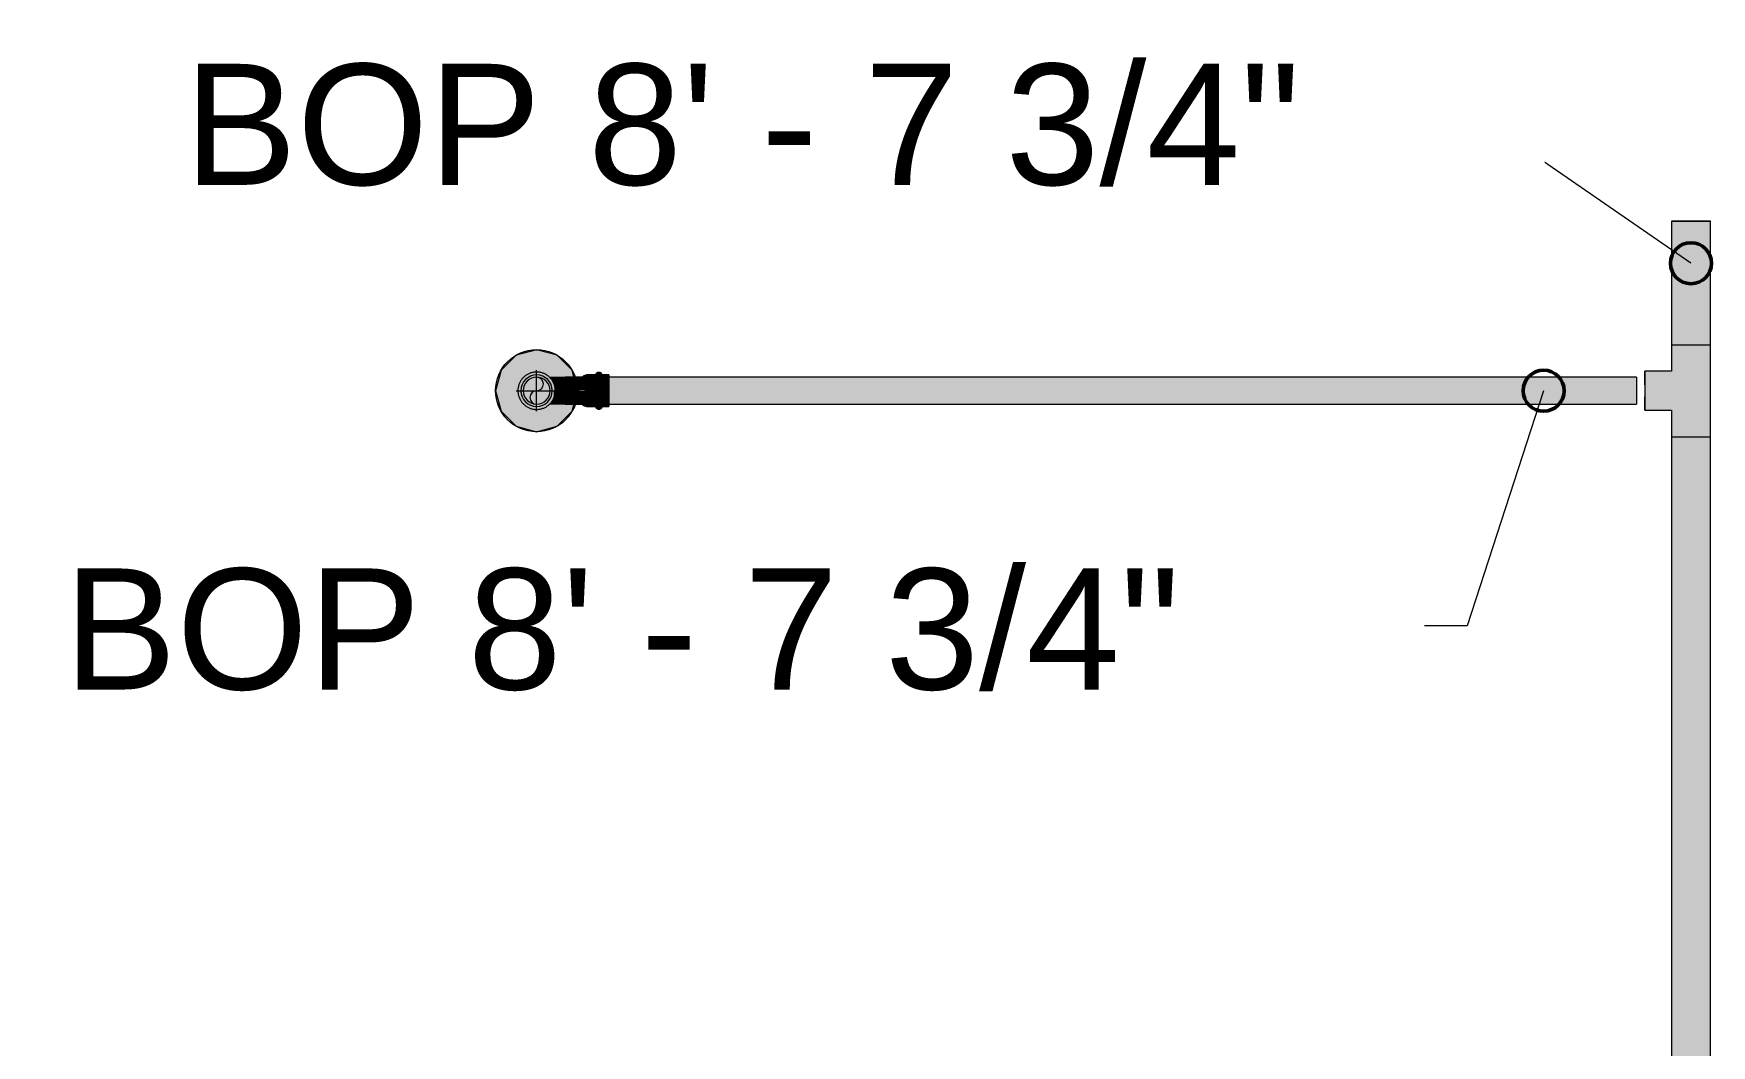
# Model space of a CAD drawing. Header units: inches. Extents: x -3385 to 41, y 7 to 1342.
# Drawn here: x -3045.7 to -2963.9, y 1290.8 to 1340.2 of the extents above; entities that cross this region are included whole.
import ezdxf

# ---------------------------------------------------------------- set-up
doc = ezdxf.new("R2010")
doc.units = ezdxf.units.IN
doc.header["$MEASUREMENT"] = 0
for name, color, linetype, lineweight in [('A-ANNO-NOTE', 131, 'Continuous', 9), ('G-ANNO-DIMS', 111, 'Continuous', 9), ('P-PIPE', 3, 'Continuous', 9), ('P-PIPE-CNTR', 3, 'Continuous', 9)]:
    doc.layers.add(name, color=color, linetype=linetype, lineweight=lineweight)
doc.styles.add('Arial', font='arial.ttf', dxfattribs={"height": 5.901198})

# ---------------------------------------------------------------- blocks, each defined once
blk = doc.blocks.new('Victaulic-VicPress316-Elbow 90-45deg Style P568_P571 - Standard-1233276-LOWER PARKING')
at = {"layer": 'P-PIPE'}
for points in [[(-3022.069, 1322.743), (-3021.923, 1322.743), (-3021.699, 1323.285), (-3021.157, 1323.509), (-3020.615, 1323.285), (-3020.39, 1322.743), (-3020.39, 1322.743), (-3020.245, 1322.743), (-3020.26, 1322.91), (-3020.318, 1323.091), (-3020.487, 1323.361), (-3020.692, 1323.522), (-3020.824, 1323.592), (-3020.998, 1323.637), (-3021.179, 1323.654), (-3021.336, 1323.602), (-3021.49, 1323.592), (-3021.699, 1323.472), (-3021.827, 1323.361), (-3022.008, 1323.071), (-3022.053, 1322.91)], [(-3021.923, 1322.743), (-3021.814, 1322.743), (-3021.814, 1322.743), (-3021.792, 1322.913), (-3021.751, 1323.039), (-3021.622, 1323.208), (-3021.486, 1323.312), (-3021.327, 1323.378), (-3021.157, 1323.4), (-3020.987, 1323.378), (-3020.828, 1323.312), (-3020.692, 1323.208), (-3020.587, 1323.071), (-3020.522, 1322.913), (-3020.499, 1322.743), (-3020.39, 1322.743), (-3020.615, 1323.285), (-3021.157, 1323.509), (-3021.699, 1323.285), (-3021.881, 1322.844)], [(-3019.773, 1322.743), (-3019.764, 1322.743), (-3019.764, 1323.4), (-3020.521, 1323.391), (-3020.458, 1323.319), (-3020.306, 1323.071), (-3020.258, 1322.888), (-3020.245, 1322.743), (-3019.776, 1322.743)], [(-3019.579, 1322.743), (-3018.933, 1322.756), (-3018.907, 1322.918), (-3018.917, 1323.098), (-3018.912, 1323.173), (-3018.934, 1323.212), (-3018.903, 1323.316), (-3018.918, 1323.388), (-3018.937, 1323.4), (-3019.764, 1323.388), (-3019.764, 1322.743), (-3019.62, 1322.743)], [(-3018.936, 1322.743), (-3018.718, 1322.743), (-3018.718, 1323.509), (-3018.797, 1323.496), (-3018.933, 1323.399), (-3018.904, 1323.36), (-3018.916, 1323.266), (-3018.931, 1323.203), (-3018.913, 1323.165), (-3018.912, 1322.968), (-3018.915, 1322.857), (-3018.935, 1322.745)], [(-3018.718, 1322.743), (-3018.266, 1322.743), (-3018.266, 1323.509), (-3018.718, 1323.496), (-3018.718, 1322.865)], [(-3017.975, 1322.743), (-3017.975, 1323.509), (-3018.029, 1323.607), (-3018.121, 1323.654), (-3018.22, 1323.592), (-3018.266, 1323.509), (-3018.266, 1322.743), (-3017.977, 1322.743)], [(-3017.637, 1322.743), (-3017.637, 1323.509), (-3017.975, 1323.496), (-3017.975, 1322.743)], [(-3021.135, 1321.831), (-3020.978, 1321.883), (-3020.824, 1321.894), (-3020.615, 1322.013), (-3020.487, 1322.124), (-3020.306, 1322.414), (-3020.318, 1322.743), (-3020.39, 1322.743), (-3020.615, 1322.201), (-3021.157, 1321.976), (-3021.157, 1321.976), (-3021.699, 1322.201), (-3021.923, 1322.743), (-3021.996, 1322.743), (-3022.008, 1322.414), (-3021.827, 1322.124), (-3021.622, 1321.963), (-3021.49, 1321.894), (-3021.315, 1321.849)], [(-3019.779, 1322.085), (-3019.764, 1322.095), (-3019.776, 1322.743), (-3020.318, 1322.743), (-3020.319, 1322.391), (-3020.488, 1322.123), (-3020.532, 1322.085), (-3020.044, 1322.085)], [(-3018.937, 1322.085), (-3018.917, 1322.097), (-3018.901, 1322.109), (-3018.919, 1322.23), (-3018.931, 1322.282), (-3018.912, 1322.313), (-3018.913, 1322.509), (-3018.908, 1322.584), (-3018.936, 1322.743), (-3019.764, 1322.743), (-3019.764, 1322.085), (-3018.937, 1322.085)], [(-3018.718, 1321.976), (-3018.718, 1322.743), (-3018.933, 1322.73), (-3018.907, 1322.568), (-3018.917, 1322.387), (-3018.912, 1322.313), (-3018.934, 1322.273), (-3018.904, 1322.15), (-3018.912, 1322.1), (-3018.935, 1322.085), (-3018.857, 1322.024), (-3018.779, 1321.988)], [(-3018.718, 1321.976), (-3018.266, 1321.99), (-3018.266, 1322.743), (-3018.718, 1322.743), (-3018.718, 1321.988)], [(-3018.121, 1321.831), (-3018.02, 1321.894), (-3017.975, 1321.976), (-3017.977, 1322.743), (-3018.266, 1322.743), (-3018.266, 1321.976), (-3018.214, 1321.883), (-3018.155, 1321.849)], [(-3017.975, 1321.976), (-3017.637, 1321.976), (-3017.637, 1322.743), (-3017.975, 1322.743), (-3017.975, 1322.016)]]:
    blk.add_hatch(color=256, dxfattribs=at).paths.add_polyline_path(points, flags=0)
h = blk.add_hatch(color=256, dxfattribs=at)
h.paths.add_polyline_path([(-3021.157, 1321.976), (-3020.615, 1322.201), (-3020.499, 1322.479), (-3020.499, 1322.742), (-3020.522, 1322.573), (-3020.587, 1322.414), (-3020.692, 1322.277), (-3020.828, 1322.173), (-3020.987, 1322.108), (-3021.157, 1322.085), (-3021.327, 1322.108), (-3021.486, 1322.173), (-3021.622, 1322.278), (-3021.726, 1322.414), (-3021.792, 1322.573), (-3021.814, 1322.743), (-3021.923, 1322.743), (-3021.699, 1322.201), (-3021.317, 1322.042)], flags=0)
h.paths.add_polyline_path([(-3020.499, 1322.479), (-3020.39, 1322.743), (-3020.499, 1322.743)], flags=0)
for p, q in [((-3018.873, 1323.4), (-3019.764, 1323.4)), ((-3018.266, 1323.509), (-3018.718, 1323.509)), ((-3017.637, 1323.509), (-3017.975, 1323.509)), ((-3021.745, 1322.449), (-3021.745, 1322.449)), ((-3020.569, 1323.037), (-3020.569, 1323.037)), ((-3019.764, 1322.085), (-3018.87, 1322.085)), ((-3018.718, 1321.976), (-3018.266, 1321.976)), ((-3017.975, 1321.976), (-3017.637, 1321.976))]:
    blk.add_line(p, q, dxfattribs=at)
at = {"layer": 'P-PIPE', "flags": 128}
for points in [[(-3020.245, 1322.743), (-3020.246, 1322.779), (-3020.248, 1322.816), (-3020.251, 1322.852), (-3020.256, 1322.888), (-3020.263, 1322.924), (-3020.271, 1322.959), (-3020.28, 1322.995), (-3020.291, 1323.03), (-3020.303, 1323.064), (-3020.317, 1323.098), (-3020.332, 1323.131), (-3020.348, 1323.164), (-3020.365, 1323.196), (-3020.384, 1323.227), (-3020.404, 1323.258), (-3020.425, 1323.287), (-3020.448, 1323.316), (-3020.471, 1323.344), (-3020.496, 1323.371), (-3020.521, 1323.397), (-3020.548, 1323.422), (-3020.576, 1323.446), (-3020.604, 1323.468), (-3020.634, 1323.49), (-3020.664, 1323.51), (-3020.695, 1323.529), (-3020.727, 1323.547), (-3020.759, 1323.564), (-3020.793, 1323.579), (-3020.826, 1323.593), (-3020.861, 1323.605), (-3020.895, 1323.616), (-3020.93, 1323.626), (-3020.966, 1323.634), (-3021.002, 1323.641), (-3021.038, 1323.647), (-3021.074, 1323.651), (-3021.11, 1323.654), (-3021.147, 1323.655), (-3021.183, 1323.654), (-3021.22, 1323.652), (-3021.256, 1323.649), (-3021.292, 1323.645), (-3021.328, 1323.638), (-3021.364, 1323.631), (-3021.399, 1323.622), (-3021.434, 1323.611), (-3021.469, 1323.6), (-3021.503, 1323.586), (-3021.536, 1323.572), (-3021.569, 1323.556), (-3021.601, 1323.539), (-3021.633, 1323.521), (-3021.664, 1323.501), (-3021.694, 1323.48), (-3021.723, 1323.458), (-3021.751, 1323.435), (-3021.778, 1323.41), (-3021.804, 1323.385), (-3021.829, 1323.359), (-3021.853, 1323.331), (-3021.876, 1323.303), (-3021.898, 1323.274), (-3021.919, 1323.244), (-3021.938, 1323.213), (-3021.956, 1323.181), (-3021.973, 1323.149), (-3021.989, 1323.116), (-3022.003, 1323.082), (-3022.016, 1323.048), (-3022.028, 1323.014), (-3022.038, 1322.979), (-3022.046, 1322.943), (-3022.054, 1322.907), (-3022.06, 1322.871), (-3022.064, 1322.835), (-3022.067, 1322.799), (-3022.069, 1322.762), (-3022.069, 1322.743)], [(-3020.532, 1323.4), (-3020.516, 1323.4), (-3020.469, 1323.4), (-3020.42, 1323.4), (-3020.371, 1323.4), (-3020.32, 1323.4), (-3020.269, 1323.4), (-3020.216, 1323.4), (-3020.163, 1323.4), (-3020.109, 1323.4), (-3020.055, 1323.4), (-3020.001, 1323.4), (-3019.945, 1323.4), (-3019.89, 1323.4), (-3019.835, 1323.4), (-3019.779, 1323.4), (-3019.764, 1323.4)], [(-3018.936, 1323.4), (-3018.929, 1323.409), (-3018.922, 1323.417), (-3018.915, 1323.425), (-3018.907, 1323.433), (-3018.899, 1323.44), (-3018.891, 1323.447), (-3018.882, 1323.454), (-3018.873, 1323.46), (-3018.864, 1323.466), (-3018.855, 1323.472), (-3018.845, 1323.477), (-3018.836, 1323.482), (-3018.826, 1323.487), (-3018.816, 1323.491), (-3018.805, 1323.495), (-3018.795, 1323.498), (-3018.784, 1323.501), (-3018.774, 1323.503), (-3018.763, 1323.505), (-3018.752, 1323.507), (-3018.742, 1323.508), (-3018.731, 1323.509), (-3018.72, 1323.509), (-3018.718, 1323.509)], [(-3018.266, 1323.509), (-3018.266, 1323.515), (-3018.266, 1323.521), (-3018.265, 1323.527), (-3018.264, 1323.532), (-3018.263, 1323.538), (-3018.262, 1323.544), (-3018.261, 1323.549), (-3018.259, 1323.555), (-3018.257, 1323.56), (-3018.255, 1323.566), (-3018.252, 1323.571), (-3018.25, 1323.576), (-3018.247, 1323.581), (-3018.244, 1323.586), (-3018.241, 1323.591), (-3018.237, 1323.596), (-3018.234, 1323.601), (-3018.23, 1323.605), (-3018.226, 1323.609), (-3018.222, 1323.614), (-3018.218, 1323.617), (-3018.213, 1323.621), (-3018.209, 1323.625), (-3018.204, 1323.628), (-3018.199, 1323.632), (-3018.194, 1323.635), (-3018.189, 1323.637), (-3018.184, 1323.64), (-3018.179, 1323.643), (-3018.174, 1323.645), (-3018.168, 1323.647), (-3018.162, 1323.649), (-3018.157, 1323.65), (-3018.151, 1323.651), (-3018.146, 1323.653), (-3018.14, 1323.653), (-3018.134, 1323.654), (-3018.128, 1323.654), (-3018.122, 1323.655), (-3018.117, 1323.655), (-3018.111, 1323.654), (-3018.105, 1323.654), (-3018.099, 1323.653), (-3018.093, 1323.652), (-3018.088, 1323.651), (-3018.082, 1323.649), (-3018.077, 1323.648), (-3018.071, 1323.646), (-3018.066, 1323.644), (-3018.06, 1323.641), (-3018.055, 1323.639), (-3018.05, 1323.636), (-3018.045, 1323.633), (-3018.04, 1323.63), (-3018.035, 1323.627), (-3018.031, 1323.623), (-3018.026, 1323.62), (-3018.022, 1323.616), (-3018.018, 1323.612), (-3018.013, 1323.607), (-3018.01, 1323.603), (-3018.006, 1323.599), (-3018.002, 1323.594), (-3017.999, 1323.589), (-3017.996, 1323.584), (-3017.993, 1323.579), (-3017.991, 1323.574), (-3017.988, 1323.569), (-3017.986, 1323.563), (-3017.984, 1323.558), (-3017.982, 1323.552), (-3017.98, 1323.547), (-3017.979, 1323.541), (-3017.978, 1323.535), (-3017.977, 1323.53), (-3017.976, 1323.524), (-3017.976, 1323.518), (-3017.975, 1323.512), (-3017.975, 1323.509)], [(-3018.266, 1323.468), (-3018.266, 1323.477), (-3018.266, 1323.485), (-3018.266, 1323.492), (-3018.266, 1323.498), (-3018.266, 1323.503), (-3018.266, 1323.506), (-3018.266, 1323.508), (-3018.266, 1323.509), (-3018.266, 1323.509)], [(-3018.266, 1323.509), (-3018.266, 1323.509), (-3018.266, 1323.507), (-3018.266, 1323.504), (-3018.266, 1323.499), (-3018.266, 1323.494), (-3018.266, 1323.487), (-3018.266, 1323.479), (-3018.266, 1323.47), (-3018.266, 1323.46), (-3018.266, 1323.449), (-3018.266, 1323.436), (-3018.266, 1323.423), (-3018.266, 1323.408), (-3018.266, 1323.392), (-3018.266, 1323.375), (-3018.266, 1323.357), (-3018.266, 1323.339), (-3018.266, 1323.319), (-3018.266, 1323.298), (-3018.266, 1323.277), (-3018.266, 1323.254), (-3018.266, 1323.231), (-3018.266, 1323.207), (-3018.266, 1323.182), (-3018.266, 1323.157), (-3018.266, 1323.131), (-3018.266, 1323.104), (-3018.266, 1323.077), (-3018.266, 1323.049), (-3018.266, 1323.02), (-3018.266, 1322.992), (-3018.266, 1322.962), (-3018.266, 1322.933), (-3018.266, 1322.903), (-3018.266, 1322.873), (-3018.266, 1322.843), (-3018.266, 1322.812), (-3018.266, 1322.782), (-3018.266, 1322.751), (-3018.266, 1322.743)], [(-3017.975, 1322.743), (-3017.975, 1322.773), (-3017.975, 1322.804), (-3017.975, 1322.834), (-3017.975, 1322.865), (-3017.975, 1322.895), (-3017.975, 1322.925), (-3017.975, 1322.954), (-3017.975, 1322.984), (-3017.975, 1323.013), (-3017.975, 1323.041), (-3017.975, 1323.069), (-3017.975, 1323.097), (-3017.975, 1323.124), (-3017.975, 1323.15), (-3017.975, 1323.175), (-3017.975, 1323.2), (-3017.975, 1323.225), (-3017.975, 1323.248), (-3017.975, 1323.271), (-3017.975, 1323.293), (-3017.975, 1323.313), (-3017.975, 1323.333), (-3017.975, 1323.352), (-3017.975, 1323.371), (-3017.975, 1323.388), (-3017.975, 1323.404), (-3017.975, 1323.419), (-3017.975, 1323.433), (-3017.975, 1323.445), (-3017.975, 1323.457), (-3017.975, 1323.468), (-3017.975, 1323.477), (-3017.975, 1323.485), (-3017.975, 1323.492), (-3017.975, 1323.498), (-3017.975, 1323.503), (-3017.975, 1323.506), (-3017.975, 1323.508), (-3017.975, 1323.509), (-3017.975, 1323.509)], [(-3017.975, 1323.509), (-3017.975, 1323.509), (-3017.975, 1323.507), (-3017.975, 1323.504), (-3017.975, 1323.499), (-3017.975, 1323.494), (-3017.975, 1323.487), (-3017.975, 1323.479), (-3017.975, 1323.47)], [(-3022.069, 1322.743), (-3022.068, 1322.706), (-3022.066, 1322.67), (-3022.062, 1322.633), (-3022.057, 1322.597), (-3022.051, 1322.561), (-3022.043, 1322.526), (-3022.033, 1322.491), (-3022.022, 1322.456), (-3022.01, 1322.421), (-3021.997, 1322.388), (-3021.982, 1322.354), (-3021.966, 1322.322), (-3021.948, 1322.29), (-3021.929, 1322.258), (-3021.909, 1322.228), (-3021.888, 1322.198), (-3021.866, 1322.169), (-3021.842, 1322.141), (-3021.818, 1322.114), (-3021.792, 1322.088), (-3021.766, 1322.064), (-3021.738, 1322.04), (-3021.709, 1322.017), (-3021.68, 1321.996), (-3021.65, 1321.975), (-3021.618, 1321.956), (-3021.587, 1321.938), (-3021.554, 1321.922), (-3021.521, 1321.907), (-3021.487, 1321.893), (-3021.453, 1321.88), (-3021.418, 1321.869), (-3021.383, 1321.859), (-3021.348, 1321.851), (-3021.312, 1321.844), (-3021.276, 1321.838), (-3021.239, 1321.834), (-3021.203, 1321.832), (-3021.167, 1321.831), (-3021.13, 1321.831), (-3021.094, 1321.833), (-3021.057, 1321.836), (-3021.021, 1321.841), (-3020.985, 1321.847), (-3020.95, 1321.855), (-3020.914, 1321.864), (-3020.879, 1321.874), (-3020.845, 1321.886), (-3020.811, 1321.899), (-3020.777, 1321.913), (-3020.744, 1321.929), (-3020.712, 1321.946), (-3020.681, 1321.965), (-3020.65, 1321.984), (-3020.62, 1322.005), (-3020.591, 1322.027), (-3020.563, 1322.051), (-3020.536, 1322.075), (-3020.509, 1322.1), (-3020.484, 1322.127), (-3020.46, 1322.154), (-3020.437, 1322.182), (-3020.415, 1322.212), (-3020.395, 1322.242), (-3020.375, 1322.273), (-3020.357, 1322.304), (-3020.34, 1322.336), (-3020.325, 1322.369), (-3020.31, 1322.403), (-3020.297, 1322.437), (-3020.286, 1322.472), (-3020.276, 1322.507), (-3020.267, 1322.542), (-3020.26, 1322.578), (-3020.254, 1322.614), (-3020.249, 1322.65), (-3020.247, 1322.687), (-3020.245, 1322.723), (-3020.245, 1322.743)], [(-3018.266, 1322.743), (-3018.266, 1322.712), (-3018.266, 1322.681), (-3018.266, 1322.651), (-3018.266, 1322.621), (-3018.266, 1322.59), (-3018.266, 1322.56), (-3018.266, 1322.531), (-3018.266, 1322.502), (-3018.266, 1322.473), (-3018.266, 1322.444), (-3018.266, 1322.416), (-3018.266, 1322.389), (-3018.266, 1322.362), (-3018.266, 1322.336), (-3018.266, 1322.31), (-3018.266, 1322.285), (-3018.266, 1322.261), (-3018.266, 1322.237), (-3018.266, 1322.215), (-3018.266, 1322.193), (-3018.266, 1322.172), (-3018.266, 1322.152), (-3018.266, 1322.133), (-3018.266, 1322.115), (-3018.266, 1322.098), (-3018.266, 1322.082), (-3018.266, 1322.067), (-3018.266, 1322.053), (-3018.266, 1322.04), (-3018.266, 1322.028), (-3018.266, 1322.018), (-3018.266, 1322.008), (-3018.266, 1322), (-3018.266, 1321.993), (-3018.266, 1321.987), (-3018.266, 1321.983), (-3018.266, 1321.979), (-3018.266, 1321.977), (-3018.266, 1321.976), (-3018.266, 1321.976)], [(-3017.975, 1321.976), (-3017.975, 1321.977), (-3017.975, 1321.979), (-3017.975, 1321.982), (-3017.975, 1321.986), (-3017.975, 1321.991), (-3017.975, 1321.998), (-3017.975, 1322.006), (-3017.975, 1322.015), (-3017.975, 1322.025), (-3017.975, 1322.037), (-3017.975, 1322.049), (-3017.975, 1322.063), (-3017.975, 1322.077), (-3017.975, 1322.093), (-3017.975, 1322.11), (-3017.975, 1322.128), (-3017.975, 1322.147), (-3017.975, 1322.166), (-3017.975, 1322.187), (-3017.975, 1322.209), (-3017.975, 1322.231), (-3017.975, 1322.254), (-3017.975, 1322.278), (-3017.975, 1322.303), (-3017.975, 1322.329), (-3017.975, 1322.355), (-3017.975, 1322.381), (-3017.975, 1322.409), (-3017.975, 1322.437), (-3017.975, 1322.465), (-3017.975, 1322.494), (-3017.975, 1322.523), (-3017.975, 1322.552), (-3017.975, 1322.582), (-3017.975, 1322.612), (-3017.975, 1322.643), (-3017.975, 1322.673), (-3017.975, 1322.704), (-3017.975, 1322.734), (-3017.975, 1322.743)], [(-3021.155, 1322.085), (-3021.157, 1322.085), (-3021.157, 1322.085)], [(-3019.764, 1322.085), (-3019.819, 1322.085), (-3019.875, 1322.085), (-3019.931, 1322.085), (-3019.986, 1322.085), (-3020.041, 1322.085), (-3020.095, 1322.085), (-3020.149, 1322.085), (-3020.202, 1322.085), (-3020.254, 1322.085), (-3020.306, 1322.085), (-3020.357, 1322.085), (-3020.407, 1322.085), (-3020.456, 1322.085), (-3020.504, 1322.085), (-3020.532, 1322.085)], [(-3018.718, 1321.976), (-3018.729, 1321.976), (-3018.74, 1321.977), (-3018.75, 1321.978), (-3018.761, 1321.98), (-3018.772, 1321.982), (-3018.783, 1321.984), (-3018.793, 1321.987), (-3018.803, 1321.99), (-3018.814, 1321.994), (-3018.824, 1321.998), (-3018.834, 1322.002), (-3018.844, 1322.007), (-3018.853, 1322.012), (-3018.863, 1322.018), (-3018.872, 1322.024), (-3018.881, 1322.03), (-3018.889, 1322.037), (-3018.897, 1322.044), (-3018.906, 1322.051), (-3018.913, 1322.059), (-3018.921, 1322.067), (-3018.928, 1322.075), (-3018.935, 1322.084), (-3018.936, 1322.085)], [(-3018.266, 1321.976), (-3018.266, 1321.977), (-3018.266, 1321.979), (-3018.266, 1321.982), (-3018.266, 1321.986), (-3018.266, 1321.991), (-3018.266, 1321.998), (-3018.266, 1322.006), (-3018.266, 1322.015)], [(-3017.975, 1321.976), (-3017.975, 1321.97), (-3017.976, 1321.965), (-3017.976, 1321.959), (-3017.977, 1321.953), (-3017.978, 1321.947), (-3017.979, 1321.942), (-3017.981, 1321.936), (-3017.983, 1321.93), (-3017.985, 1321.925), (-3017.987, 1321.919), (-3017.989, 1321.914), (-3017.992, 1321.909), (-3017.995, 1321.904), (-3017.998, 1321.899), (-3018.001, 1321.894), (-3018.004, 1321.889), (-3018.008, 1321.885), (-3018.011, 1321.88), (-3018.015, 1321.876), (-3018.019, 1321.872), (-3018.024, 1321.868), (-3018.028, 1321.864), (-3018.033, 1321.86), (-3018.037, 1321.857), (-3018.042, 1321.854), (-3018.047, 1321.851), (-3018.052, 1321.848), (-3018.057, 1321.845), (-3018.063, 1321.843), (-3018.068, 1321.841), (-3018.074, 1321.839), (-3018.079, 1321.837), (-3018.085, 1321.835), (-3018.09, 1321.834), (-3018.096, 1321.833), (-3018.102, 1321.832), (-3018.108, 1321.831), (-3018.113, 1321.831), (-3018.119, 1321.831), (-3018.125, 1321.831), (-3018.131, 1321.831), (-3018.137, 1321.832), (-3018.142, 1321.832), (-3018.148, 1321.833), (-3018.154, 1321.834), (-3018.159, 1321.836), (-3018.165, 1321.838), (-3018.171, 1321.839), (-3018.176, 1321.842), (-3018.181, 1321.844), (-3018.187, 1321.846), (-3018.192, 1321.849), (-3018.197, 1321.852), (-3018.202, 1321.855), (-3018.206, 1321.859), (-3018.211, 1321.862), (-3018.216, 1321.866), (-3018.22, 1321.87), (-3018.224, 1321.874), (-3018.228, 1321.878), (-3018.232, 1321.882), (-3018.236, 1321.887), (-3018.239, 1321.891), (-3018.242, 1321.896), (-3018.245, 1321.901), (-3018.248, 1321.906), (-3018.251, 1321.911), (-3018.254, 1321.917), (-3018.256, 1321.922), (-3018.258, 1321.927), (-3018.26, 1321.933), (-3018.261, 1321.939), (-3018.263, 1321.944), (-3018.264, 1321.95), (-3018.265, 1321.956), (-3018.266, 1321.961), (-3018.266, 1321.967), (-3018.266, 1321.973), (-3018.266, 1321.976)], [(-3017.975, 1322.018), (-3017.975, 1322.008), (-3017.975, 1322), (-3017.975, 1321.993), (-3017.975, 1321.987), (-3017.975, 1321.983), (-3017.975, 1321.979), (-3017.975, 1321.977), (-3017.975, 1321.976), (-3017.975, 1321.976)]]:
    blk.add_lwpolyline(points, dxfattribs=at)
at = {"layer": 'P-PIPE'}
for radius, start, end in [(0.766, 0, 180), (0.766, 0, 45), (0.767, 180, 0), (0.767, 180, 225)]:
    blk.add_arc((-3021.157, 1322.743), radius, start, end, dxfattribs=at)
for centre, major_axis, start_param, end_param in [((-3018.266, 1322.743), (0, 0.766), 0.000183, 1.570788), ((-3017.975, 1322.743), (0, 0.766), 6.282939, 7.853973), ((-3017.637, 1322.743), (0, 0.766), 6.282939, 7.853973), ((-3018.266, 1322.743), (0, 0.766), 1.570788, 3.141338), ((-3017.975, 1322.743), (0, 0.767), 1.570788, 3.141767), ((-3017.637, 1322.743), (0, 0.767), 1.570788, 3.141338)]:
    blk.add_ellipse(centre, major_axis=major_axis, ratio=0.000004, start_param=start_param, end_param=end_param, dxfattribs=at)

msp = doc.modelspace()

# ---------------------------------------------------------------- hatches: boundary and pattern name
at = {"layer": 'A-ANNO-NOTE'}
msp.add_hatch(color=256, dxfattribs=at).paths.add_polyline_path([(-3021.157, 1320.743), (-3020.157, 1321.011), (-3019.425, 1321.743), (-3019.157, 1322.743), (-3019.425, 1323.743), (-3020.157, 1324.475), (-3021.157, 1324.743), (-3022.157, 1324.475), (-3022.889, 1323.743), (-3023.157, 1322.743), (-3022.889, 1321.743), (-3022.157, 1321.011)], flags=0)
h = msp.add_hatch(color=256, dxfattribs=at)
edge = h.paths.add_edge_path(flags=0)
edge.add_arc((-3021.157, 1322.743), 2, 0, 360)
at = {"layer": 'P-PIPE'}
for points in [[(-2964.859, 1324.983), (-2964.859, 1331), (-2965.809, 1331.004), (-2965.808, 1324.987), (-2965.327, 1324.983), (-2965.037, 1324.983)], [(-3021.157, 1322.085), (-3020.987, 1322.108), (-3020.828, 1322.173), (-3020.692, 1322.278), (-3020.587, 1322.414), (-3020.522, 1322.573), (-3020.499, 1322.743), (-3020.522, 1322.913), (-3020.587, 1323.071), (-3020.692, 1323.208), (-3020.828, 1323.312), (-3020.987, 1323.378), (-3021.157, 1323.4), (-3021.327, 1323.378), (-3021.486, 1323.312), (-3021.622, 1323.208), (-3021.726, 1323.071), (-3021.792, 1322.913), (-3021.814, 1322.743), (-3021.792, 1322.573), (-3021.726, 1322.414), (-3021.622, 1322.278), (-3021.486, 1322.173), (-3021.327, 1322.108)], [(-3013.518, 1322.743), (-2967.51, 1322.743), (-2967.51, 1323.4), (-3017.637, 1323.397), (-3017.637, 1322.743)], [(-2967.103, 1321.792), (-2965.809, 1321.792), (-2965.388, 1322.206), (-2964.854, 1322.739), (-2965.809, 1323.693), (-2967.103, 1323.693), (-2967.099, 1323.215), (-2967.102, 1321.823)], [(-3017.637, 1322.085), (-2967.51, 1322.085), (-2967.51, 1322.743), (-3017.637, 1322.739), (-3017.637, 1322.086)], [(-2967.103, 1321.792), (-2967.099, 1322.985), (-2967.103, 1321.823)], [(-2964.859, 1245.983), (-2963.909, 1245.987), (-2963.909, 1320.499), (-2964.384, 1320.495), (-2964.859, 1320.495), (-2964.859, 1249.997)]]:
    msp.add_hatch(color=256, dxfattribs=at).paths.add_polyline_path(points, flags=0)
h = msp.add_hatch(color=256, dxfattribs=at)
h.paths.add_polyline_path([(-2964.036, 1324.985), (-2963.909, 1324.987), (-2963.909, 1331.004), (-2964.036, 1331.002), (-2964.036, 1324.985)], flags=0)
h.paths.add_polyline_path([(-2964.613, 1324.983), (-2964.036, 1324.985), (-2964.036, 1324.985), (-2964.036, 1331.002), (-2964.384, 1331.001), (-2964.613, 1324.983)], flags=0)
h.paths.add_polyline_path([(-2964.859, 1324.983), (-2964.613, 1324.983), (-2964.384, 1331.001), (-2964.859, 1331)], flags=0)
h = msp.add_hatch(color=256, dxfattribs=at)
h.paths.add_polyline_path([(-2963.939, 1320.498), (-2963.908, 1320.499), (-2963.908, 1324.987), (-2963.939, 1324.985)], flags=0)
h.paths.add_polyline_path([(-2965.774, 1321.825), (-2965.809, 1321.792), (-2965.809, 1320.499), (-2965.774, 1320.498), (-2965.774, 1321.823)], flags=0)
h.paths.add_polyline_path([(-2964.854, 1320.495), (-2963.939, 1320.498), (-2963.939, 1324.986), (-2965.53, 1324.984), (-2965.809, 1324.987), (-2965.809, 1323.693), (-2964.854, 1322.739), (-2965.774, 1321.825), (-2965.774, 1320.498), (-2964.859, 1320.495)], flags=0)
h = msp.add_hatch(color=256, dxfattribs=at)
h.paths.add_polyline_path([(-2965.33, 1320.495), (-2965.33, 1320.495), (-2965.33, 1318.724)], flags=0)
h.paths.add_polyline_path([(-2964.859, 1245.983), (-2964.859, 1320.495), (-2965.809, 1320.497), (-2965.808, 1245.987), (-2965.327, 1245.983), (-2965.037, 1245.983)], flags=0)

# ---------------------------------------------------------------- linework, layer by layer
at = {"layer": 'A-ANNO-NOTE'}
for p, q in [((-3022.157, 1324.475), (-3022.889, 1323.743)), ((-3021.157, 1324.743), (-3022.157, 1324.475)), ((-3020.157, 1324.475), (-3021.157, 1324.743)), ((-3019.425, 1323.743), (-3020.157, 1324.475)), ((-3022.889, 1323.743), (-3023.157, 1322.743)), ((-3019.157, 1322.743), (-3019.425, 1323.743)), ((-3023.157, 1322.743), (-3022.889, 1321.743)), ((-3019.425, 1321.743), (-3019.157, 1322.743)), ((-3022.889, 1321.743), (-3022.157, 1321.011)), ((-3020.157, 1321.011), (-3019.425, 1321.743)), ((-3022.157, 1321.011), (-3021.157, 1320.743)), ((-3021.157, 1320.743), (-3020.157, 1321.011))]:
    msp.add_line(p, q, dxfattribs=at)
msp.add_circle((-3021.157, 1322.743), 2, dxfattribs=at)
at = {"layer": 'G-ANNO-DIMS'}
for p, q in [((-2974.882, 1335.874), (-2982.786, 1335.874)), ((-2964.859, 1328.958), (-2974.882, 1335.874)), ((-2972.043, 1322.743), (-2975.776, 1311.274)), ((-2975.776, 1311.274), (-2988.655, 1311.274))]:
    msp.add_line(p, q, dxfattribs=at)
at = {"layer": 'G-ANNO-DIMS', "lineweight": 50}
for centre in [(-2964.859, 1328.958), (-2972.043, 1322.743)]:
    msp.add_circle(centre, 1, dxfattribs=at)
at = {"layer": 'P-PIPE'}
for p, q in [((-2965.809, 1331.004), (-2965.809, 1324.987)), ((-2963.909, 1324.987), (-2963.909, 1331.004)), ((-2965.809, 1324.987), (-2965.809, 1323.693)), ((-2963.908, 1320.499), (-2963.908, 1324.987)), ((-2967.51, 1323.4), (-3017.637, 1323.4)), ((-2965.809, 1323.693), (-2967.103, 1323.693)), ((-3017.637, 1322.085), (-2967.51, 1322.085)), ((-2967.103, 1321.792), (-2965.809, 1321.792)), ((-2965.809, 1321.792), (-2965.809, 1320.499)), ((-2965.809, 1320.499), (-2965.809, 1245.987)), ((-2963.909, 1245.987), (-2963.909, 1320.499))]:
    msp.add_line(p, q, dxfattribs=at)
for centre, radius, start, end in [((-3021.157, 1322.743), 0.658, 0, 180), ((-3021.157, 1323.071), 0.329, 270, 90), ((-3021.157, 1322.743), 0.657, 180, 0), ((-3021.157, 1322.414), 0.329, 90, 270)]:
    msp.add_arc(centre, radius, start, end, dxfattribs=at)
for centre, major_axis, ratio, start_param, end_param in [((-2964.859, 1331.004), (-0.95, 0), 0.004167, 4.712389, 6.283185), ((-2964.859, 1331.004), (-0.95, 0), 0.004167, 0, 1.570796), ((-2964.859, 1331.004), (-0.95, 0), 0.004167, 3.141593, 4.712389), ((-2964.859, 1331.004), (-0.95, 0), 0.004167, 1.570796, 3.141593), ((-2964.859, 1324.987), (-0.951, 0), 0.004167, 0.004393, 0.524134), ((-2964.859, 1324.987), (-0.951, 0), 0.004167, 0.527991, 0.785651), ((-2964.859, 1324.987), (-0.951, 0), 0.004167, 0.789791, 1.047313), ((-2964.859, 1324.987), (-0.95, 0), 0.004167, 0.788595, 1.047198), ((-2964.859, 1324.987), (-0.95, 0), 0.004167, 1.050886, 1.308997), ((-2964.859, 1324.987), (-0.951, 0), 0.004167, 1.05159, 1.309022), ((-2964.859, 1324.987), (-0.951, 0), 0.004167, 1.313389, 1.570748), ((-2964.859, 1324.987), (-0.95, 0), 0.004167, 1.313078, 1.570796), ((-2964.859, 1324.987), (-0.951, 0), 0.004167, 1.575189, 1.83248), ((-2964.859, 1324.987), (-0.95, 0), 0.004167, 1.575243, 1.832596), ((-2964.859, 1324.987), (-0.951, 0), 0.004167, 1.836988, 2.094206), ((-2964.859, 1324.987), (-0.95, 0), 0.004167, 1.837435, 2.094395), ((-2964.859, 1324.987), (-0.951, 0), 0.004167, 2.098788, 2.355913), ((-2964.859, 1324.987), (-0.95, 0), 0.004167, 2.099725, 2.356194), ((-2964.859, 1324.987), (-0.951, 0), 0.004167, 2.360587, 2.617573), ((-2964.859, 1324.987), (-0.951, 0), 0.004167, 2.622386, 2.87908), ((-2964.859, 1324.987), (-0.951, 0), 0.004167, 2.884186, 3.141593), ((-2967.51, 1322.743), (0, 0.658), 0.000004, 6.282939, 7.853982), ((-2967.103, 1322.743), (0, 0.951), 0.004393, 0, 3.137426), ((-2967.103, 1322.743), (0, 0.951), 0.004393, 3.141593, 6.279019), ((-2967.51, 1322.743), (0, 0.658), 0.000004, 1.570796, 3.141346), ((-2964.859, 1320.499), (-0.951, 0), 0.004167, 0.004393, 0.263618), ((-2964.859, 1320.499), (-0.951, 0), 0.004167, 0.266192, 0.524134), ((-2964.859, 1320.499), (-0.951, 0), 0.004167, 0.527991, 0.785651), ((-2964.859, 1320.499), (-0.95, 0), 0.004167, 0.788595, 1.047198), ((-2964.859, 1320.499), (-0.951, 0), 0.004167, 0.789791, 1.047313), ((-2964.859, 1320.499), (-0.95, 0), 0.004167, 1.050886, 1.308997), ((-2964.859, 1320.499), (-0.951, 0), 0.004167, 1.05159, 1.309022), ((-2964.859, 1320.499), (-0.95, 0), 0.004167, 1.313078, 1.570796), ((-2964.859, 1320.499), (-0.951, 0), 0.004167, 1.313389, 1.570748), ((-2964.859, 1320.499), (-0.95, 0), 0.004167, 1.575243, 1.832596), ((-2964.859, 1320.499), (-0.951, 0), 0.004167, 1.575189, 1.83248), ((-2964.859, 1320.499), (-0.951, 0), 0.004167, 1.836988, 2.094206), ((-2964.859, 1320.499), (-0.95, 0), 0.004167, 1.837435, 2.094395), ((-2964.859, 1320.499), (-0.951, 0), 0.004167, 2.098788, 2.355913), ((-2964.859, 1320.499), (-0.95, 0), 0.004167, 2.099725, 2.356194), ((-2964.859, 1320.499), (-0.951, 0), 0.004167, 2.360587, 2.617573), ((-2964.859, 1320.499), (-0.951, 0), 0.004167, 2.622386, 2.87908), ((-2964.859, 1320.499), (-0.951, 0), 0.004167, 2.884186, 3.141593)]:
    msp.add_ellipse(centre, major_axis=major_axis, ratio=ratio, start_param=start_param, end_param=end_param, dxfattribs=at)
at = {"layer": 'P-PIPE-CNTR'}
for p, q in [((-3021.157, 1321.743), (-3021.157, 1323.743)), ((-3022.157, 1322.743), (-3020.157, 1322.743))]:
    msp.add_line(p, q, dxfattribs=at)

# ---------------------------------------------------------------- block references
at = {"layer": 'P-PIPE'}
msp.add_blockref('Victaulic-VicPress316-Elbow 90-45deg Style P568_P571 - Standard-1233276-LOWER PARKING', (0, 0), dxfattribs=at)

# ---------------------------------------------------------------- next in the draw order: texts
at = {"layer": 'G-ANNO-DIMS', "char_height": 5.9012, "width": 64.872, "attachment_point": 1, "line_spacing_factor": 0.938532, "style": 'Arial', "bg_fill": 3, "box_fill_scale": 1.25, "bg_fill_color": 0, "bg_fill_transparency": 0}
for insert in [(-3038.346, 1338.678), (-3044.215, 1314.078)]:
    msp.add_mtext('BOP 8\' - 7 3/4"', dxfattribs=dict(at, insert=insert))

doc.saveas('drawing.dxf')
